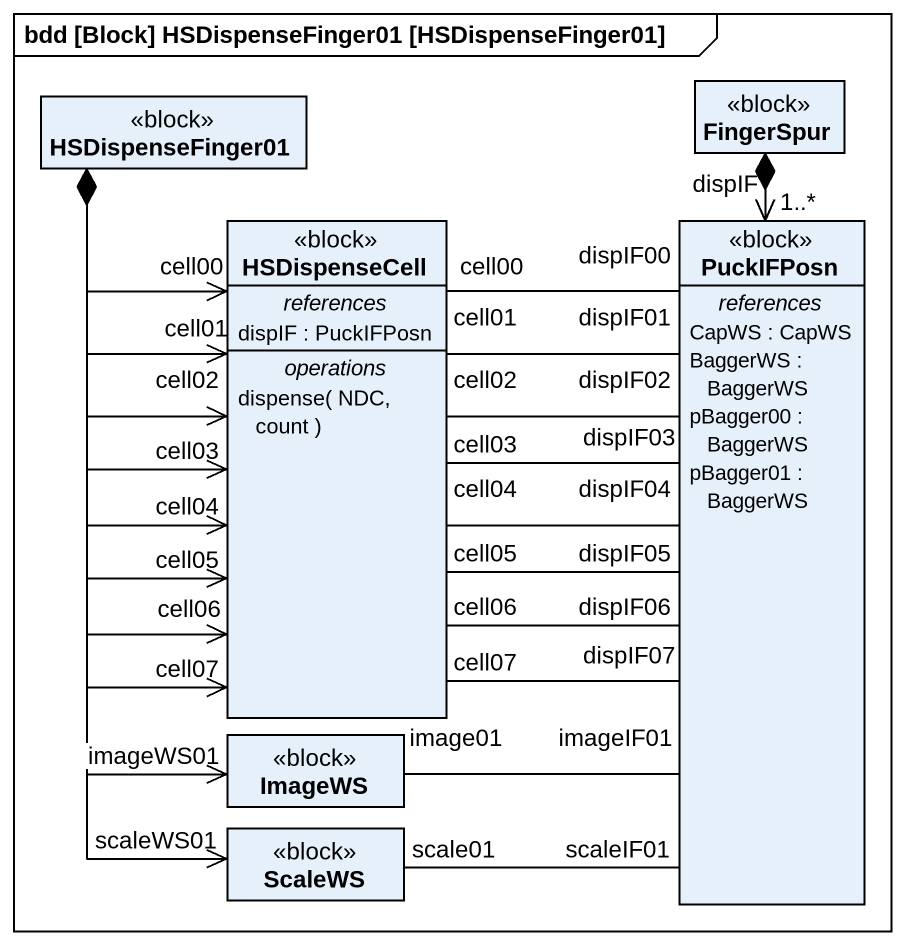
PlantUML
@startuml
mainframe bdd [Block] HSDispenseFinger01 [HSDispenseFinger01]
hide circle
hide empty members
class HSDispenseFinger01 <<block>>
class FingerSpur <<block>>
class HSDispenseCell <<block>> {
  -- references --
  dispIF : PuckIFPosn
  -- operations --
  dispense( NDC, count )
}
class PuckIFPosn <<block>> {
  -- references --
  CapWS : CapWS
  BaggerWS : BaggerWS
  pBagger00 : BaggerWS
  pBagger01 : BaggerWS
}
class ImageWS <<block>>
class ScaleWS <<block>>
HSDispenseFinger01 *--> "cell00" HSDispenseCell
HSDispenseFinger01 *--> "cell01" HSDispenseCell
HSDispenseFinger01 *--> "cell02" HSDispenseCell
HSDispenseFinger01 *--> "cell03" HSDispenseCell
HSDispenseFinger01 *--> "cell04" HSDispenseCell
HSDispenseFinger01 *--> "cell05" HSDispenseCell
HSDispenseFinger01 *--> "cell06" HSDispenseCell
HSDispenseFinger01 *--> "cell07" HSDispenseCell
HSDispenseFinger01 *--> "imageWS01" ImageWS
HSDispenseFinger01 *--> "scaleWS01" ScaleWS
FingerSpur *--> "dispIF\n1..*" PuckIFPosn
HSDispenseCell "cell01" -right- "dispIF01" PuckIFPosn
HSDispenseCell "cell02" -right- "dispIF02" PuckIFPosn
HSDispenseCell "cell03" -right- "dispIF03" PuckIFPosn
HSDispenseCell "cell04" -right- "dispIF04" PuckIFPosn
HSDispenseCell "cell05" -right- "dispIF05" PuckIFPosn
HSDispenseCell "cell06" -right- "dispIF06" PuckIFPosn
HSDispenseCell "cell07" -right- "dispIF07" PuckIFPosn
PuckIFPosn "dispIF00" -left- "cell00" HSDispenseCell
PuckIFPosn "imageIF01" -left- "image01" ImageWS
PuckIFPosn "scaleIF01" -- "scale01" ScaleWS
@enduml
